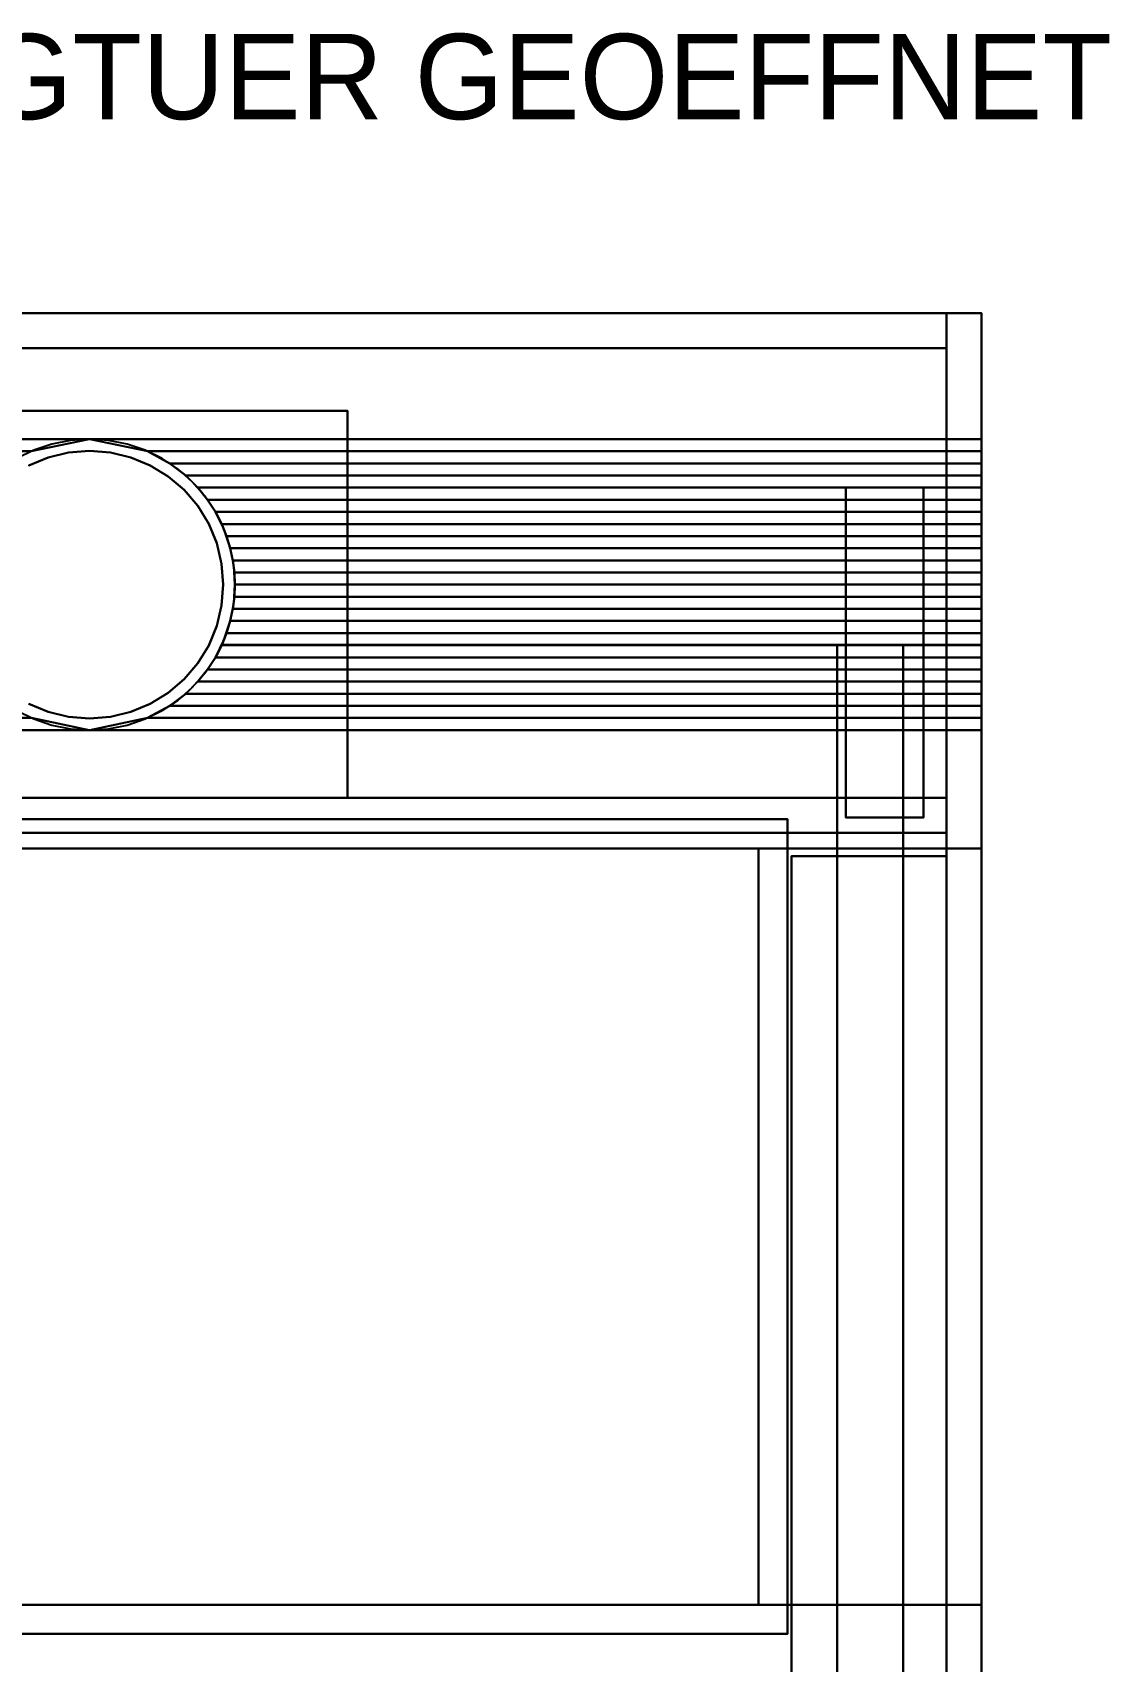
# Model space of a CAD drawing. Header units: millimetres. Extents: x -58 to 1343, y -180 to 532.
# Drawn here: x 1065.3 to 1343, y 112.4 to 532.3 of the extents above; entities that cross this region are included whole.
import ezdxf

# ---------------------------------------------------------------- set-up
doc = ezdxf.new("R2010")
doc.units = ezdxf.units.MM
for name, color, linetype in [('CAMERA_REF', 8, 'CONTINUOUS'), ('EDGE', 7, 'CONTINUOUS'), ('FRONT_15', 1, 'CONTINUOUS'), ('LED_PROFILE', 5, 'CONTINUOUS'), ('PI_REF', 3, 'CONTINUOUS'), ('POWER_REF', 7, 'CONTINUOUS'), ('SHELF_9', 3, 'CONTINUOUS'), ('SIDE_9', 2, 'CONTINUOUS'), ('TABLET_REF', 5, 'CONTINUOUS'), ('TEXT', 7, 'CONTINUOUS'), ('TOP_BOTTOM_9', 4, 'CONTINUOUS')]:
    doc.layers.add(name, color=color, linetype=linetype)

msp = doc.modelspace()

# ---------------------------------------------------------------- linework, layer by layer
at = {"layer": 'CAMERA_REF'}
for points in [[(1013.45, 335, 156), (1146.55, 335, 156), (1146.55, 434.8, 156), (1013.45, 434.8, 156)], [(1013.45, 434.8, 77.2), (1146.55, 434.8, 77.2), (1146.55, 335, 77.2), (1013.45, 335, 77.2)], [(1146.55, 434.8, 77.2), (1013.45, 434.8, 77.2), (1013.45, 434.8, 156), (1146.55, 434.8, 156)], [(1146.55, 335, 77.2), (1146.55, 434.8, 77.2), (1146.55, 434.8, 156), (1146.55, 335, 156)], [(1080, 424.5, 2), (1074.603, 424.0752, 2), (1074.603, 424.0752, 77.2), (1080, 424.5, 77.2)], [(1085.397, 424.0752, 2), (1080, 424.5, 2), (1080, 424.5, 77.2), (1085.397, 424.0752, 77.2)], [(1069.3389, 422.8114, 2), (1064.3373, 420.7397, 2), (1064.3373, 420.7397, 77.2), (1069.3389, 422.8114, 77.2)], [(1074.603, 424.0752, 2), (1069.3389, 422.8114, 2), (1069.3389, 422.8114, 77.2), (1074.603, 424.0752, 77.2)], [(1090.6611, 422.8114, 2), (1085.397, 424.0752, 2), (1085.397, 424.0752, 77.2), (1090.6611, 422.8114, 77.2)], [(1095.6627, 420.7397, 2), (1090.6611, 422.8114, 2), (1090.6611, 422.8114, 77.2), (1095.6627, 420.7397, 77.2)], [(1100.2786, 417.9111, 2), (1095.6627, 420.7397, 2), (1095.6627, 420.7397, 77.2), (1100.2786, 417.9111, 77.2)], [(1104.3952, 414.3952, 2), (1100.2786, 417.9111, 2), (1100.2786, 417.9111, 77.2), (1104.3952, 414.3952, 77.2)], [(1107.9111, 410.2786, 2), (1104.3952, 414.3952, 2), (1104.3952, 414.3952, 77.2), (1107.9111, 410.2786, 77.2)], [(1110.7397, 405.6627, 2), (1107.9111, 410.2786, 2), (1107.9111, 410.2786, 77.2), (1110.7397, 405.6627, 77.2)], [(1112.8114, 400.6611, 2), (1110.7397, 405.6627, 2), (1110.7397, 405.6627, 77.2), (1112.8114, 400.6611, 77.2)], [(1114.0752, 395.397, 2), (1112.8114, 400.6611, 2), (1112.8114, 400.6611, 77.2), (1114.0752, 395.397, 77.2)], [(1114.5, 390, 2), (1114.0752, 395.397, 2), (1114.0752, 395.397, 77.2), (1114.5, 390, 77.2)], [(1114.0752, 384.603, 2), (1114.5, 390, 2), (1114.5, 390, 77.2), (1114.0752, 384.603, 77.2)], [(1112.8114, 379.3389, 2), (1114.0752, 384.603, 2), (1114.0752, 384.603, 77.2), (1112.8114, 379.3389, 77.2)], [(1110.7397, 374.3373, 2), (1112.8114, 379.3389, 2), (1112.8114, 379.3389, 77.2), (1110.7397, 374.3373, 77.2)], [(1107.9111, 369.7214, 2), (1110.7397, 374.3373, 2), (1110.7397, 374.3373, 77.2), (1107.9111, 369.7214, 77.2)], [(1104.3952, 365.6048, 2), (1107.9111, 369.7214, 2), (1107.9111, 369.7214, 77.2), (1104.3952, 365.6048, 77.2)], [(1100.2786, 362.0889, 2), (1104.3952, 365.6048, 2), (1104.3952, 365.6048, 77.2), (1100.2786, 362.0889, 77.2)], [(1095.6627, 359.2603, 2), (1100.2786, 362.0889, 2), (1100.2786, 362.0889, 77.2), (1095.6627, 359.2603, 77.2)], [(1064.3373, 359.2603, 2), (1069.3389, 357.1886, 2), (1069.3389, 357.1886, 77.2), (1064.3373, 359.2603, 77.2)], [(1069.3389, 357.1886, 2), (1074.603, 355.9248, 2), (1074.603, 355.9248, 77.2), (1069.3389, 357.1886, 77.2)], [(1085.397, 355.9248, 2), (1090.6611, 357.1886, 2), (1090.6611, 357.1886, 77.2), (1085.397, 355.9248, 77.2)], [(1090.6611, 357.1886, 2), (1095.6627, 359.2603, 2), (1095.6627, 359.2603, 77.2), (1090.6611, 357.1886, 77.2)], [(1074.603, 355.9248, 2), (1080, 355.5, 2), (1080, 355.5, 77.2), (1074.603, 355.9248, 77.2)], [(1080, 355.5, 2), (1085.397, 355.9248, 2), (1085.397, 355.9248, 77.2), (1080, 355.5, 77.2)], [(1013.45, 335, 77.2), (1146.55, 335, 77.2), (1146.55, 335, 156), (1013.45, 335, 156)]]:
    msp.add_3dface(points, dxfattribs=at)
at = {"layer": 'EDGE'}
for p, q in [((1301, 460, 15), (859, 460, 15)), ((1301, 460, 291), (859, 460, 291)), ((1310, 460, 15), (1301, 460, 15)), ((1301, 460, 15), (1301, 0, 15)), ((1310, 460, 291), (1301, 460, 291)), ((1301, 460, 291), (1301, 0, 291)), ((1301, 460, 15), (1301, 460, 291)), ((1301, 451, 15), (1301, 460, 15)), ((1301, 451, 291), (1301, 460, 291)), ((1301, 460, 15), (1301, 460, 291)), ((1310, 0, 15), (1310, 460, 15)), ((1310, 0, 291), (1310, 460, 291)), ((1310, 460, 15), (1310, 460, 291)), ((859, 451, 15), (1301, 451, 15)), ((859, 451, 291), (1301, 451, 291)), ((1301, 451, 15), (1301, 451, 291)), ((1146.55, 434.8, 77.2), (1013.45, 434.8, 77.2)), ((1146.55, 434.8, 156), (1013.45, 434.8, 156)), ((1146.55, 335, 77.2), (1146.55, 434.8, 77.2)), ((1146.55, 335, 156), (1146.55, 434.8, 156)), ((1146.55, 434.8, 77.2), (1146.55, 434.8, 156)), ((1065.6494, 424.6455), (1061.25, 422.476)), ((1065.6494, 424.6455, 15), (1061.25, 422.476, 15)), ((1070.2943, 426.2222), (1065.6494, 424.6455)), ((1070.2943, 426.2222, 15), (1065.6494, 424.6455, 15)), ((1075.1053, 427.1792), (1070.2943, 426.2222)), ((1075.1053, 427.1792, 15), (1070.2943, 426.2222, 15)), ((1080, 427.5), (1075.1053, 427.1792)), ((1080, 427.5, 15), (1075.1053, 427.1792, 15)), ((1084.8947, 427.1792), (1080, 427.5)), ((1084.8947, 427.1792, 15), (1080, 427.5, 15)), ((1089.7057, 426.2222), (1084.8947, 427.1792)), ((1089.7057, 426.2222, 15), (1084.8947, 427.1792, 15)), ((1094.3506, 424.6455), (1089.7057, 426.2222)), ((1094.3506, 424.6455, 15), (1089.7057, 426.2222, 15)), ((1098.75, 422.476), (1094.3506, 424.6455)), ((1098.75, 422.476, 15), (1094.3506, 424.6455, 15)), ((1102.8286, 419.7508), (1098.75, 422.476)), ((1102.8286, 419.7508, 15), (1098.75, 422.476, 15)), ((1106.5165, 416.5165), (1102.8286, 419.7508)), ((1106.5165, 416.5165, 15), (1102.8286, 419.7508, 15)), ((1109.7508, 412.8286), (1106.5165, 416.5165)), ((1109.7508, 412.8286, 15), (1106.5165, 416.5165, 15)), ((1112.476, 408.75), (1109.7508, 412.8286)), ((1112.476, 408.75, 15), (1109.7508, 412.8286, 15)), ((1295, 415, 200), (1275, 415, 200)), ((1275, 415, 200), (1275, 330, 200)), ((1295, 415, 256), (1275, 415, 256)), ((1275, 415, 256), (1275, 330, 256)), ((1275, 415, 200), (1275, 415, 256)), ((1295, 330, 200), (1295, 415, 200)), ((1295, 330, 256), (1295, 415, 256)), ((1295, 415, 200), (1295, 415, 256)), ((1114.6455, 404.3506), (1112.476, 408.75)), ((1114.6455, 404.3506, 15), (1112.476, 408.75, 15)), ((1116.2222, 399.7057), (1114.6455, 404.3506)), ((1116.2222, 399.7057, 15), (1114.6455, 404.3506, 15)), ((1117.1792, 394.8947), (1116.2222, 399.7057)), ((1117.1792, 394.8947, 15), (1116.2222, 399.7057, 15)), ((1117.5, 390), (1117.1792, 394.8947)), ((1117.5, 390, 15), (1117.1792, 394.8947, 15)), ((1117.1792, 385.1053), (1117.5, 390)), ((1117.1792, 385.1053, 15), (1117.5, 390, 15)), ((1116.2222, 380.2943), (1117.1792, 385.1053)), ((1116.2222, 380.2943, 15), (1117.1792, 385.1053, 15)), ((1114.6455, 375.6494), (1116.2222, 380.2943)), ((1114.6455, 375.6494, 15), (1116.2222, 380.2943, 15)), ((1112.476, 371.25), (1114.6455, 375.6494)), ((1112.476, 371.25, 15), (1114.6455, 375.6494, 15)), ((1109.7508, 367.1714), (1112.476, 371.25)), ((1109.7508, 367.1714, 15), (1112.476, 371.25, 15)), ((1106.5165, 363.4835), (1109.7508, 367.1714)), ((1106.5165, 363.4835, 15), (1109.7508, 367.1714, 15)), ((1102.8286, 360.2492), (1106.5165, 363.4835)), ((1102.8286, 360.2492, 15), (1106.5165, 363.4835, 15)), ((1061.25, 357.524), (1065.6494, 355.3545)), ((1061.25, 357.524, 15), (1065.6494, 355.3545, 15)), ((1094.3506, 355.3545), (1098.75, 357.524)), ((1094.3506, 355.3545, 15), (1098.75, 357.524, 15)), ((1098.75, 357.524), (1102.8286, 360.2492)), ((1098.75, 357.524, 15), (1102.8286, 360.2492, 15)), ((1065.6494, 355.3545), (1070.2943, 353.7778)), ((1065.6494, 355.3545, 15), (1070.2943, 353.7778, 15)), ((1070.2943, 353.7778), (1075.1053, 352.8208)), ((1070.2943, 353.7778, 15), (1075.1053, 352.8208, 15)), ((1075.1053, 352.8208), (1080, 352.5)), ((1075.1053, 352.8208, 15), (1080, 352.5, 15)), ((1080, 352.5), (1084.8947, 352.8208)), ((1080, 352.5, 15), (1084.8947, 352.8208, 15)), ((1084.8947, 352.8208), (1089.7057, 353.7778)), ((1084.8947, 352.8208, 15), (1089.7057, 353.7778, 15)), ((1089.7057, 353.7778), (1094.3506, 355.3545)), ((1089.7057, 353.7778, 15), (1094.3506, 355.3545, 15)), ((1301, 335, 30), (859, 335, 30)), ((1301, 335, 170), (859, 335, 170)), ((1013.45, 335, 77.2), (1146.55, 335, 77.2)), ((1013.45, 335, 156), (1146.55, 335, 156)), ((1146.55, 335, 77.2), (1146.55, 335, 156)), ((1301, 326, 30), (1301, 335, 30)), ((1301, 326, 170), (1301, 335, 170)), ((1301, 335, 30), (1301, 335, 170)), ((1260, 329.5, 18), (900, 329.5, 18)), ((1260, 329.5, 28), (900, 329.5, 28)), ((1260, 119.5, 18), (1260, 329.5, 18)), ((1260, 119.5, 28), (1260, 329.5, 28)), ((1260, 329.5, 18), (1260, 329.5, 28)), ((1275, 330, 200), (1295, 330, 200)), ((1275, 330, 256), (1295, 330, 256)), ((1275, 330, 200), (1275, 330, 256)), ((1295, 330, 200), (1295, 330, 256)), ((859, 326, 30), (1301, 326, 30)), ((859, 326, 170), (1301, 326, 170)), ((1301, 326, 30), (1301, 326, 170)), ((1301, 320, 30), (1261, 320, 30)), ((1261, 320, 30), (1261, 20, 30)), ((1301, 320, 85), (1261, 320, 85)), ((1261, 320, 85), (1261, 20, 85)), ((1261, 320, 30), (1261, 320, 85)), ((1301, 20, 30), (1301, 320, 30)), ((1301, 20, 85), (1301, 320, 85)), ((1301, 320, 30), (1301, 320, 85)), ((900, 119.5, 18), (1260, 119.5, 18)), ((900, 119.5, 28), (1260, 119.5, 28)), ((1260, 119.5, 18), (1260, 119.5, 28))]:
    msp.add_line(p, q, dxfattribs=at)
for points in [[(850, 0), (1310, 0), (1310, 460), (850, 460)], [(850, 0), (1310, 0), (1310, 460), (850, 460)], [(1272.75, 74.5), (1289.75, 74.5), (1289.75, 374.5), (1272.75, 374.5)], [(907.5, 127), (1252.5, 127), (1252.5, 322), (907.5, 322)], [(907.5, 127), (1252.5, 127), (1252.5, 322), (907.5, 322)]]:
    msp.add_lwpolyline(points, close=True, dxfattribs=at)
at = {"layer": 'FRONT_15'}
for points in [[(850, 427.5, 7), (1310, 427.5, 7), (1310, 460, 7), (850, 460, 7)], [(850, 460), (1310, 460), (1310, 427.5), (850, 427.5)], [(1310, 460), (850, 460), (850, 460, 7), (1310, 460, 7)], [(850, 427.5, 15), (1310, 427.5, 15), (1310, 460, 15), (850, 460, 15)], [(850, 460, 7), (1310, 460, 7), (1310, 427.5, 7), (850, 427.5, 7)], [(1310, 460, 7), (850, 460, 7), (850, 460, 15), (1310, 460, 15)], [(1310, 427.5), (1310, 460), (1310, 460, 7), (1310, 427.5, 7)], [(1310, 427.5, 7), (1310, 460, 7), (1310, 460, 15), (1310, 427.5, 15)], [(850, 424.375, 7), (1065.013, 424.375, 7), (1080, 427.5, 7), (850, 427.5, 7)], [(850, 427.5), (1080, 427.5), (1065.013, 424.375), (850, 424.375)], [(1080, 427.5), (850, 427.5), (850, 427.5, 7), (1080, 427.5, 7)], [(850, 427.5), (1310, 427.5), (1310, 427.5, 7), (850, 427.5, 7)], [(850, 424.375, 15), (1065.013, 424.375, 15), (1080, 427.5, 15), (850, 427.5, 15)], [(850, 427.5, 7), (1080, 427.5, 7), (1065.013, 424.375, 7), (850, 424.375, 7)], [(1080, 427.5, 7), (850, 427.5, 7), (850, 427.5, 15), (1080, 427.5, 15)], [(850, 427.5, 7), (1310, 427.5, 7), (1310, 427.5, 15), (850, 427.5, 15)], [(1065.013, 424.375), (1080, 427.5), (1080, 427.5, 7), (1065.013, 424.375, 7)], [(1065.013, 424.375, 7), (1080, 427.5, 7), (1080, 427.5, 15), (1065.013, 424.375, 15)], [(1094.987, 424.375, 7), (1310, 424.375, 7), (1310, 427.5, 7), (1080, 427.5, 7)], [(1080, 427.5), (1310, 427.5), (1310, 424.375), (1094.987, 424.375)], [(1310, 427.5), (1080, 427.5), (1080, 427.5, 7), (1310, 427.5, 7)], [(1080, 427.5), (1094.987, 424.375), (1094.987, 424.375, 7), (1080, 427.5, 7)], [(1094.987, 424.375, 15), (1310, 424.375, 15), (1310, 427.5, 15), (1080, 427.5, 15)], [(1080, 427.5, 7), (1310, 427.5, 7), (1310, 424.375, 7), (1094.987, 424.375, 7)], [(1310, 427.5, 7), (1080, 427.5, 7), (1080, 427.5, 15), (1310, 427.5, 15)], [(1080, 427.5, 7), (1094.987, 424.375, 7), (1094.987, 424.375, 15), (1080, 427.5, 15)], [(1100.7289, 421.25, 7), (1310, 421.25, 7), (1310, 424.375, 7), (1094.987, 424.375, 7)], [(1094.987, 424.375), (1310, 424.375), (1310, 421.25), (1100.7289, 421.25)], [(1310, 424.375), (1094.987, 424.375), (1094.987, 424.375, 7), (1310, 424.375, 7)], [(1094.987, 424.375), (1100.7289, 421.25), (1100.7289, 421.25, 7), (1094.987, 424.375, 7)], [(1094.987, 424.375), (1310, 424.375), (1310, 424.375, 7), (1094.987, 424.375, 7)], [(1100.7289, 421.25, 15), (1310, 421.25, 15), (1310, 424.375, 15), (1094.987, 424.375, 15)], [(1094.987, 424.375, 7), (1310, 424.375, 7), (1310, 421.25, 7), (1100.7289, 421.25, 7)], [(1310, 424.375, 7), (1094.987, 424.375, 7), (1094.987, 424.375, 15), (1310, 424.375, 15)], [(1094.987, 424.375, 7), (1100.7289, 421.25, 7), (1100.7289, 421.25, 15), (1094.987, 424.375, 15)], [(1094.987, 424.375, 7), (1310, 424.375, 7), (1310, 424.375, 15), (1094.987, 424.375, 15)], [(1310, 424.375), (1310, 427.5), (1310, 427.5, 7), (1310, 424.375, 7)], [(1310, 424.375, 7), (1310, 427.5, 7), (1310, 427.5, 15), (1310, 424.375, 15)], [(1310, 421.25), (1310, 424.375), (1310, 424.375, 7), (1310, 421.25, 7)], [(1310, 421.25, 7), (1310, 424.375, 7), (1310, 424.375, 15), (1310, 421.25, 15)], [(1104.8039, 418.125, 7), (1310, 418.125, 7), (1310, 421.25, 7), (1100.7289, 421.25, 7)], [(1100.7289, 421.25), (1310, 421.25), (1310, 418.125), (1104.8039, 418.125)], [(1310, 421.25), (1100.7289, 421.25), (1100.7289, 421.25, 7), (1310, 421.25, 7)], [(1100.7289, 421.25), (1104.8039, 418.125), (1104.8039, 418.125, 7), (1100.7289, 421.25, 7)], [(1100.7289, 421.25), (1310, 421.25), (1310, 421.25, 7), (1100.7289, 421.25, 7)], [(1104.8039, 418.125, 15), (1310, 418.125, 15), (1310, 421.25, 15), (1100.7289, 421.25, 15)], [(1100.7289, 421.25, 7), (1310, 421.25, 7), (1310, 418.125, 7), (1104.8039, 418.125, 7)], [(1310, 421.25, 7), (1100.7289, 421.25, 7), (1100.7289, 421.25, 15), (1310, 421.25, 15)], [(1100.7289, 421.25, 7), (1104.8039, 418.125, 7), (1104.8039, 418.125, 15), (1100.7289, 421.25, 15)], [(1100.7289, 421.25, 7), (1310, 421.25, 7), (1310, 421.25, 15), (1100.7289, 421.25, 15)], [(1310, 418.125), (1310, 421.25), (1310, 421.25, 7), (1310, 418.125, 7)], [(1310, 418.125, 7), (1310, 421.25, 7), (1310, 421.25, 15), (1310, 418.125, 15)], [(1107.9508, 415, 7), (1310, 415, 7), (1310, 418.125, 7), (1104.8039, 418.125, 7)], [(1104.8039, 418.125), (1310, 418.125), (1310, 415), (1107.9508, 415)], [(1310, 418.125), (1104.8039, 418.125), (1104.8039, 418.125, 7), (1310, 418.125, 7)], [(1104.8039, 418.125), (1107.9508, 415), (1107.9508, 415, 7), (1104.8039, 418.125, 7)], [(1104.8039, 418.125), (1310, 418.125), (1310, 418.125, 7), (1104.8039, 418.125, 7)], [(1107.9508, 415, 15), (1310, 415, 15), (1310, 418.125, 15), (1104.8039, 418.125, 15)], [(1104.8039, 418.125, 7), (1310, 418.125, 7), (1310, 415, 7), (1107.9508, 415, 7)], [(1310, 418.125, 7), (1104.8039, 418.125, 7), (1104.8039, 418.125, 15), (1310, 418.125, 15)], [(1104.8039, 418.125, 7), (1107.9508, 415, 7), (1107.9508, 415, 15), (1104.8039, 418.125, 15)], [(1104.8039, 418.125, 7), (1310, 418.125, 7), (1310, 418.125, 15), (1104.8039, 418.125, 15)], [(1310, 415), (1310, 418.125), (1310, 418.125, 7), (1310, 415, 7)], [(1310, 415, 7), (1310, 418.125, 7), (1310, 418.125, 15), (1310, 415, 15)], [(1110.4587, 411.875, 7), (1310, 411.875, 7), (1310, 415, 7), (1107.9508, 415, 7)], [(1107.9508, 415), (1310, 415), (1310, 411.875), (1110.4587, 411.875)], [(1310, 415), (1107.9508, 415), (1107.9508, 415, 7), (1310, 415, 7)], [(1107.9508, 415), (1110.4587, 411.875), (1110.4587, 411.875, 7), (1107.9508, 415, 7)], [(1107.9508, 415), (1310, 415), (1310, 415, 7), (1107.9508, 415, 7)], [(1110.4587, 411.875, 15), (1310, 411.875, 15), (1310, 415, 15), (1107.9508, 415, 15)], [(1107.9508, 415, 7), (1310, 415, 7), (1310, 411.875, 7), (1110.4587, 411.875, 7)], [(1310, 415, 7), (1107.9508, 415, 7), (1107.9508, 415, 15), (1310, 415, 15)], [(1107.9508, 415, 7), (1110.4587, 411.875, 7), (1110.4587, 411.875, 15), (1107.9508, 415, 15)], [(1107.9508, 415, 7), (1310, 415, 7), (1310, 415, 15), (1107.9508, 415, 15)], [(1112.476, 408.75, 7), (1310, 408.75, 7), (1310, 411.875, 7), (1110.4587, 411.875, 7)], [(1110.4587, 411.875), (1310, 411.875), (1310, 408.75), (1112.476, 408.75)], [(1310, 411.875), (1110.4587, 411.875), (1110.4587, 411.875, 7), (1310, 411.875, 7)], [(1110.4587, 411.875), (1112.476, 408.75), (1112.476, 408.75, 7), (1110.4587, 411.875, 7)], [(1110.4587, 411.875), (1310, 411.875), (1310, 411.875, 7), (1110.4587, 411.875, 7)], [(1112.476, 408.75, 15), (1310, 408.75, 15), (1310, 411.875, 15), (1110.4587, 411.875, 15)], [(1110.4587, 411.875, 7), (1310, 411.875, 7), (1310, 408.75, 7), (1112.476, 408.75, 7)], [(1310, 411.875, 7), (1110.4587, 411.875, 7), (1110.4587, 411.875, 15), (1310, 411.875, 15)], [(1110.4587, 411.875, 7), (1112.476, 408.75, 7), (1112.476, 408.75, 15), (1110.4587, 411.875, 15)], [(1110.4587, 411.875, 7), (1310, 411.875, 7), (1310, 411.875, 15), (1110.4587, 411.875, 15)], [(1310, 411.875), (1310, 415), (1310, 415, 7), (1310, 411.875, 7)], [(1310, 411.875, 7), (1310, 415, 7), (1310, 415, 15), (1310, 411.875, 15)], [(1310, 408.75), (1310, 411.875), (1310, 411.875, 7), (1310, 408.75, 7)], [(1310, 408.75, 7), (1310, 411.875, 7), (1310, 411.875, 15), (1310, 408.75, 15)], [(1114.0897, 405.625, 7), (1310, 405.625, 7), (1310, 408.75, 7), (1112.476, 408.75, 7)], [(1112.476, 408.75), (1310, 408.75), (1310, 405.625), (1114.0897, 405.625)], [(1310, 408.75), (1112.476, 408.75), (1112.476, 408.75, 7), (1310, 408.75, 7)], [(1112.476, 408.75), (1114.0897, 405.625), (1114.0897, 405.625, 7), (1112.476, 408.75, 7)], [(1112.476, 408.75), (1310, 408.75), (1310, 408.75, 7), (1112.476, 408.75, 7)], [(1114.0897, 405.625, 15), (1310, 405.625, 15), (1310, 408.75, 15), (1112.476, 408.75, 15)], [(1112.476, 408.75, 7), (1310, 408.75, 7), (1310, 405.625, 7), (1114.0897, 405.625, 7)], [(1310, 408.75, 7), (1112.476, 408.75, 7), (1112.476, 408.75, 15), (1310, 408.75, 15)], [(1112.476, 408.75, 7), (1114.0897, 405.625, 7), (1114.0897, 405.625, 15), (1112.476, 408.75, 15)], [(1112.476, 408.75, 7), (1310, 408.75, 7), (1310, 408.75, 15), (1112.476, 408.75, 15)], [(1310, 405.625), (1310, 408.75), (1310, 408.75, 7), (1310, 405.625, 7)], [(1310, 405.625, 7), (1310, 408.75, 7), (1310, 408.75, 15), (1310, 405.625, 15)], [(1115.3553, 402.5, 7), (1310, 402.5, 7), (1310, 405.625, 7), (1114.0897, 405.625, 7)], [(1114.0897, 405.625), (1310, 405.625), (1310, 402.5), (1115.3553, 402.5)], [(1310, 405.625), (1114.0897, 405.625), (1114.0897, 405.625, 7), (1310, 405.625, 7)], [(1114.0897, 405.625), (1115.3553, 402.5), (1115.3553, 402.5, 7), (1114.0897, 405.625, 7)], [(1114.0897, 405.625), (1310, 405.625), (1310, 405.625, 7), (1114.0897, 405.625, 7)], [(1115.3553, 402.5, 15), (1310, 402.5, 15), (1310, 405.625, 15), (1114.0897, 405.625, 15)], [(1114.0897, 405.625, 7), (1310, 405.625, 7), (1310, 402.5, 7), (1115.3553, 402.5, 7)], [(1310, 405.625, 7), (1114.0897, 405.625, 7), (1114.0897, 405.625, 15), (1310, 405.625, 15)], [(1114.0897, 405.625, 7), (1115.3553, 402.5, 7), (1115.3553, 402.5, 15), (1114.0897, 405.625, 15)], [(1114.0897, 405.625, 7), (1310, 405.625, 7), (1310, 405.625, 15), (1114.0897, 405.625, 15)], [(1310, 402.5), (1310, 405.625), (1310, 405.625, 7), (1310, 402.5, 7)], [(1310, 402.5, 7), (1310, 405.625, 7), (1310, 405.625, 15), (1310, 402.5, 15)], [(1116.3092, 399.375, 7), (1310, 399.375, 7), (1310, 402.5, 7), (1115.3553, 402.5, 7)], [(1115.3553, 402.5), (1310, 402.5), (1310, 399.375), (1116.3092, 399.375)], [(1310, 402.5), (1115.3553, 402.5), (1115.3553, 402.5, 7), (1310, 402.5, 7)], [(1115.3553, 402.5), (1116.3092, 399.375), (1116.3092, 399.375, 7), (1115.3553, 402.5, 7)], [(1115.3553, 402.5), (1310, 402.5), (1310, 402.5, 7), (1115.3553, 402.5, 7)], [(1116.3092, 399.375, 15), (1310, 399.375, 15), (1310, 402.5, 15), (1115.3553, 402.5, 15)], [(1115.3553, 402.5, 7), (1310, 402.5, 7), (1310, 399.375, 7), (1116.3092, 399.375, 7)], [(1310, 402.5, 7), (1115.3553, 402.5, 7), (1115.3553, 402.5, 15), (1310, 402.5, 15)], [(1115.3553, 402.5, 7), (1116.3092, 399.375, 7), (1116.3092, 399.375, 15), (1115.3553, 402.5, 15)], [(1115.3553, 402.5, 7), (1310, 402.5, 7), (1310, 402.5, 15), (1115.3553, 402.5, 15)], [(1116.9755, 396.25, 7), (1310, 396.25, 7), (1310, 399.375, 7), (1116.3092, 399.375, 7)], [(1116.3092, 399.375), (1310, 399.375), (1310, 396.25), (1116.9755, 396.25)], [(1310, 399.375), (1116.3092, 399.375), (1116.3092, 399.375, 7), (1310, 399.375, 7)], [(1116.3092, 399.375), (1116.9755, 396.25), (1116.9755, 396.25, 7), (1116.3092, 399.375, 7)], [(1116.3092, 399.375), (1310, 399.375), (1310, 399.375, 7), (1116.3092, 399.375, 7)], [(1116.9755, 396.25, 15), (1310, 396.25, 15), (1310, 399.375, 15), (1116.3092, 399.375, 15)], [(1116.3092, 399.375, 7), (1310, 399.375, 7), (1310, 396.25, 7), (1116.9755, 396.25, 7)], [(1310, 399.375, 7), (1116.3092, 399.375, 7), (1116.3092, 399.375, 15), (1310, 399.375, 15)], [(1116.3092, 399.375, 7), (1116.9755, 396.25, 7), (1116.9755, 396.25, 15), (1116.3092, 399.375, 15)], [(1116.3092, 399.375, 7), (1310, 399.375, 7), (1310, 399.375, 15), (1116.3092, 399.375, 15)], [(1310, 399.375), (1310, 402.5), (1310, 402.5, 7), (1310, 399.375, 7)], [(1310, 399.375, 7), (1310, 402.5, 7), (1310, 402.5, 15), (1310, 399.375, 15)], [(1310, 396.25), (1310, 399.375), (1310, 399.375, 7), (1310, 396.25, 7)], [(1310, 396.25, 7), (1310, 399.375, 7), (1310, 399.375, 15), (1310, 396.25, 15)], [(1117.3696, 393.125, 7), (1310, 393.125, 7), (1310, 396.25, 7), (1116.9755, 396.25, 7)], [(1116.9755, 396.25), (1310, 396.25), (1310, 393.125), (1117.3696, 393.125)], [(1310, 396.25), (1116.9755, 396.25), (1116.9755, 396.25, 7), (1310, 396.25, 7)], [(1116.9755, 396.25), (1117.3696, 393.125), (1117.3696, 393.125, 7), (1116.9755, 396.25, 7)], [(1116.9755, 396.25), (1310, 396.25), (1310, 396.25, 7), (1116.9755, 396.25, 7)], [(1117.3696, 393.125, 15), (1310, 393.125, 15), (1310, 396.25, 15), (1116.9755, 396.25, 15)], [(1116.9755, 396.25, 7), (1310, 396.25, 7), (1310, 393.125, 7), (1117.3696, 393.125, 7)], [(1310, 396.25, 7), (1116.9755, 396.25, 7), (1116.9755, 396.25, 15), (1310, 396.25, 15)], [(1116.9755, 396.25, 7), (1117.3696, 393.125, 7), (1117.3696, 393.125, 15), (1116.9755, 396.25, 15)], [(1116.9755, 396.25, 7), (1310, 396.25, 7), (1310, 396.25, 15), (1116.9755, 396.25, 15)], [(1310, 393.125), (1310, 396.25), (1310, 396.25, 7), (1310, 393.125, 7)], [(1310, 393.125, 7), (1310, 396.25, 7), (1310, 396.25, 15), (1310, 393.125, 15)], [(1117.5, 390, 7), (1310, 390, 7), (1310, 393.125, 7), (1117.3696, 393.125, 7)], [(1117.3696, 393.125), (1310, 393.125), (1310, 390), (1117.5, 390)], [(1310, 393.125), (1117.3696, 393.125), (1117.3696, 393.125, 7), (1310, 393.125, 7)], [(1117.3696, 393.125), (1117.5, 390), (1117.5, 390, 7), (1117.3696, 393.125, 7)], [(1117.3696, 393.125), (1310, 393.125), (1310, 393.125, 7), (1117.3696, 393.125, 7)], [(1117.5, 390, 15), (1310, 390, 15), (1310, 393.125, 15), (1117.3696, 393.125, 15)], [(1117.3696, 393.125, 7), (1310, 393.125, 7), (1310, 390, 7), (1117.5, 390, 7)], [(1310, 393.125, 7), (1117.3696, 393.125, 7), (1117.3696, 393.125, 15), (1310, 393.125, 15)], [(1117.3696, 393.125, 7), (1117.5, 390, 7), (1117.5, 390, 15), (1117.3696, 393.125, 15)], [(1117.3696, 393.125, 7), (1310, 393.125, 7), (1310, 393.125, 15), (1117.3696, 393.125, 15)], [(1310, 390), (1310, 393.125), (1310, 393.125, 7), (1310, 390, 7)], [(1310, 390, 7), (1310, 393.125, 7), (1310, 393.125, 15), (1310, 390, 15)], [(1116.9755, 383.75, 7), (1310, 383.75, 7), (1310, 386.875, 7), (1117.3696, 386.875, 7)], [(1117.3696, 386.875), (1310, 386.875), (1310, 383.75), (1116.9755, 383.75)], [(1117.3696, 386.875), (1116.9755, 383.75), (1116.9755, 383.75, 7), (1117.3696, 386.875, 7)], [(1116.9755, 383.75, 15), (1310, 383.75, 15), (1310, 386.875, 15), (1117.3696, 386.875, 15)], [(1117.3696, 386.875, 7), (1310, 386.875, 7), (1310, 383.75, 7), (1116.9755, 383.75, 7)], [(1117.3696, 386.875, 7), (1116.9755, 383.75, 7), (1116.9755, 383.75, 15), (1117.3696, 386.875, 15)], [(1117.3696, 386.875, 7), (1310, 386.875, 7), (1310, 390, 7), (1117.5, 390, 7)], [(1117.5, 390), (1310, 390), (1310, 386.875), (1117.3696, 386.875)], [(1117.5, 390), (1117.3696, 386.875), (1117.3696, 386.875, 7), (1117.5, 390, 7)], [(1117.3696, 386.875, 15), (1310, 386.875, 15), (1310, 390, 15), (1117.5, 390, 15)], [(1117.5, 390, 7), (1310, 390, 7), (1310, 386.875, 7), (1117.3696, 386.875, 7)], [(1117.5, 390, 7), (1117.3696, 386.875, 7), (1117.3696, 386.875, 15), (1117.5, 390, 15)], [(1310, 386.875), (1117.3696, 386.875), (1117.3696, 386.875, 7), (1310, 386.875, 7)], [(1117.3696, 386.875), (1310, 386.875), (1310, 386.875, 7), (1117.3696, 386.875, 7)], [(1310, 386.875, 7), (1117.3696, 386.875, 7), (1117.3696, 386.875, 15), (1310, 386.875, 15)], [(1117.3696, 386.875, 7), (1310, 386.875, 7), (1310, 386.875, 15), (1117.3696, 386.875, 15)], [(1310, 390), (1117.5, 390), (1117.5, 390, 7), (1310, 390, 7)], [(1117.5, 390), (1310, 390), (1310, 390, 7), (1117.5, 390, 7)], [(1310, 390, 7), (1117.5, 390, 7), (1117.5, 390, 15), (1310, 390, 15)], [(1117.5, 390, 7), (1310, 390, 7), (1310, 390, 15), (1117.5, 390, 15)], [(1310, 386.875), (1310, 390), (1310, 390, 7), (1310, 386.875, 7)], [(1310, 386.875, 7), (1310, 390, 7), (1310, 390, 15), (1310, 386.875, 15)], [(1310, 383.75), (1310, 386.875), (1310, 386.875, 7), (1310, 383.75, 7)], [(1310, 383.75, 7), (1310, 386.875, 7), (1310, 386.875, 15), (1310, 383.75, 15)], [(1116.3092, 380.625, 7), (1310, 380.625, 7), (1310, 383.75, 7), (1116.9755, 383.75, 7)], [(1116.9755, 383.75), (1310, 383.75), (1310, 380.625), (1116.3092, 380.625)], [(1116.9755, 383.75), (1116.3092, 380.625), (1116.3092, 380.625, 7), (1116.9755, 383.75, 7)], [(1116.3092, 380.625, 15), (1310, 380.625, 15), (1310, 383.75, 15), (1116.9755, 383.75, 15)], [(1116.9755, 383.75, 7), (1310, 383.75, 7), (1310, 380.625, 7), (1116.3092, 380.625, 7)], [(1116.9755, 383.75, 7), (1116.3092, 380.625, 7), (1116.3092, 380.625, 15), (1116.9755, 383.75, 15)], [(1310, 383.75), (1116.9755, 383.75), (1116.9755, 383.75, 7), (1310, 383.75, 7)], [(1116.9755, 383.75), (1310, 383.75), (1310, 383.75, 7), (1116.9755, 383.75, 7)], [(1310, 383.75, 7), (1116.9755, 383.75, 7), (1116.9755, 383.75, 15), (1310, 383.75, 15)], [(1116.9755, 383.75, 7), (1310, 383.75, 7), (1310, 383.75, 15), (1116.9755, 383.75, 15)], [(1310, 380.625), (1310, 383.75), (1310, 383.75, 7), (1310, 380.625, 7)], [(1310, 380.625, 7), (1310, 383.75, 7), (1310, 383.75, 15), (1310, 380.625, 15)], [(1115.3553, 377.5, 7), (1310, 377.5, 7), (1310, 380.625, 7), (1116.3092, 380.625, 7)], [(1116.3092, 380.625), (1310, 380.625), (1310, 377.5), (1115.3553, 377.5)], [(1116.3092, 380.625), (1115.3553, 377.5), (1115.3553, 377.5, 7), (1116.3092, 380.625, 7)], [(1115.3553, 377.5, 15), (1310, 377.5, 15), (1310, 380.625, 15), (1116.3092, 380.625, 15)], [(1116.3092, 380.625, 7), (1310, 380.625, 7), (1310, 377.5, 7), (1115.3553, 377.5, 7)], [(1116.3092, 380.625, 7), (1115.3553, 377.5, 7), (1115.3553, 377.5, 15), (1116.3092, 380.625, 15)], [(1310, 380.625), (1116.3092, 380.625), (1116.3092, 380.625, 7), (1310, 380.625, 7)], [(1116.3092, 380.625), (1310, 380.625), (1310, 380.625, 7), (1116.3092, 380.625, 7)], [(1310, 380.625, 7), (1116.3092, 380.625, 7), (1116.3092, 380.625, 15), (1310, 380.625, 15)], [(1116.3092, 380.625, 7), (1310, 380.625, 7), (1310, 380.625, 15), (1116.3092, 380.625, 15)], [(1310, 377.5), (1310, 380.625), (1310, 380.625, 7), (1310, 377.5, 7)], [(1310, 377.5, 7), (1310, 380.625, 7), (1310, 380.625, 15), (1310, 377.5, 15)], [(1112.476, 371.25, 7), (1310, 371.25, 7), (1310, 374.375, 7), (1114.0897, 374.375, 7)], [(1114.0897, 374.375), (1310, 374.375), (1310, 371.25), (1112.476, 371.25)], [(1114.0897, 374.375), (1112.476, 371.25), (1112.476, 371.25, 7), (1114.0897, 374.375, 7)], [(1112.476, 371.25, 15), (1272.75, 371.25, 15), (1272.75, 374.375, 15), (1114.0897, 374.375, 15)], [(1114.0897, 374.375, 7), (1272.75, 374.375, 7), (1272.75, 371.25, 7), (1112.476, 371.25, 7)], [(1114.0897, 374.375, 7), (1112.476, 371.25, 7), (1112.476, 371.25, 15), (1114.0897, 374.375, 15)], [(1114.0897, 374.375, 7), (1310, 374.375, 7), (1310, 377.5, 7), (1115.3553, 377.5, 7)], [(1115.3553, 377.5), (1310, 377.5), (1310, 374.375), (1114.0897, 374.375)], [(1115.3553, 377.5), (1114.0897, 374.375), (1114.0897, 374.375, 7), (1115.3553, 377.5, 7)], [(1114.0897, 374.375, 15), (1272.75, 374.375, 15), (1272.75, 374.5, 15), (1114.1467, 374.5, 15)], [(1114.1467, 374.5, 7), (1272.75, 374.5, 7), (1272.75, 374.375, 7), (1114.0897, 374.375, 7)], [(1114.1467, 374.5, 7), (1114.0897, 374.375, 7), (1114.0897, 374.375, 15), (1114.1467, 374.5, 15)], [(1310, 374.375), (1114.0897, 374.375), (1114.0897, 374.375, 7), (1310, 374.375, 7)], [(1114.0897, 374.375), (1310, 374.375), (1310, 374.375, 7), (1114.0897, 374.375, 7)], [(1272.75, 374.375, 7), (1114.0897, 374.375, 7), (1114.0897, 374.375, 15), (1272.75, 374.375, 15)], [(1114.0897, 374.375, 7), (1272.75, 374.375, 7), (1272.75, 374.375, 15), (1114.0897, 374.375, 15)], [(1114.1467, 374.5, 15), (1310, 374.5, 15), (1310, 377.5, 15), (1115.3553, 377.5, 15)], [(1115.3553, 377.5, 7), (1310, 377.5, 7), (1310, 374.5, 7), (1114.1467, 374.5, 7)], [(1115.3553, 377.5, 7), (1114.1467, 374.5, 7), (1114.1467, 374.5, 15), (1115.3553, 377.5, 15)], [(1272.75, 374.5, 7), (1114.1467, 374.5, 7), (1114.1467, 374.5, 15), (1272.75, 374.5, 15)], [(1114.1467, 374.5, 7), (1310, 374.5, 7), (1310, 374.5, 15), (1114.1467, 374.5, 15)], [(1310, 377.5), (1115.3553, 377.5), (1115.3553, 377.5, 7), (1310, 377.5, 7)], [(1115.3553, 377.5), (1310, 377.5), (1310, 377.5, 7), (1115.3553, 377.5, 7)], [(1310, 377.5, 7), (1115.3553, 377.5, 7), (1115.3553, 377.5, 15), (1310, 377.5, 15)], [(1115.3553, 377.5, 7), (1310, 377.5, 7), (1310, 377.5, 15), (1115.3553, 377.5, 15)], [(1272.75, 374.375, 7), (1272.75, 374.5, 7), (1272.75, 374.5, 15), (1272.75, 374.375, 15)], [(1272.75, 371.25, 7), (1272.75, 374.375, 7), (1272.75, 374.375, 15), (1272.75, 371.25, 15)], [(1289.75, 374.375, 15), (1310, 374.375, 15), (1310, 374.5, 15), (1289.75, 374.5, 15)], [(1289.75, 374.5, 7), (1310, 374.5, 7), (1310, 374.375, 7), (1289.75, 374.375, 7)], [(1310, 374.5, 7), (1289.75, 374.5, 7), (1289.75, 374.5, 15), (1310, 374.5, 15)], [(1289.75, 374.5, 7), (1289.75, 374.375, 7), (1289.75, 374.375, 15), (1289.75, 374.5, 15)], [(1289.75, 371.25, 15), (1310, 371.25, 15), (1310, 374.375, 15), (1289.75, 374.375, 15)], [(1289.75, 374.375, 7), (1310, 374.375, 7), (1310, 371.25, 7), (1289.75, 371.25, 7)], [(1310, 374.375, 7), (1289.75, 374.375, 7), (1289.75, 374.375, 15), (1310, 374.375, 15)], [(1289.75, 374.375, 7), (1289.75, 371.25, 7), (1289.75, 371.25, 15), (1289.75, 374.375, 15)], [(1289.75, 374.375, 7), (1310, 374.375, 7), (1310, 374.375, 15), (1289.75, 374.375, 15)], [(1310, 374.375), (1310, 377.5), (1310, 377.5, 7), (1310, 374.375, 7)], [(1310, 374.5, 7), (1310, 377.5, 7), (1310, 377.5, 15), (1310, 374.5, 15)], [(1310, 374.375, 7), (1310, 374.5, 7), (1310, 374.5, 15), (1310, 374.375, 15)], [(1310, 371.25), (1310, 374.375), (1310, 374.375, 7), (1310, 371.25, 7)], [(1310, 371.25, 7), (1310, 374.375, 7), (1310, 374.375, 15), (1310, 371.25, 15)], [(1110.4587, 368.125, 7), (1310, 368.125, 7), (1310, 371.25, 7), (1112.476, 371.25, 7)], [(1112.476, 371.25), (1310, 371.25), (1310, 368.125), (1110.4587, 368.125)], [(1112.476, 371.25), (1110.4587, 368.125), (1110.4587, 368.125, 7), (1112.476, 371.25, 7)], [(1110.4587, 368.125, 15), (1272.75, 368.125, 15), (1272.75, 371.25, 15), (1112.476, 371.25, 15)], [(1112.476, 371.25, 7), (1272.75, 371.25, 7), (1272.75, 368.125, 7), (1110.4587, 368.125, 7)], [(1112.476, 371.25, 7), (1110.4587, 368.125, 7), (1110.4587, 368.125, 15), (1112.476, 371.25, 15)], [(1310, 371.25), (1112.476, 371.25), (1112.476, 371.25, 7), (1310, 371.25, 7)], [(1112.476, 371.25), (1310, 371.25), (1310, 371.25, 7), (1112.476, 371.25, 7)], [(1272.75, 371.25, 7), (1112.476, 371.25, 7), (1112.476, 371.25, 15), (1272.75, 371.25, 15)], [(1112.476, 371.25, 7), (1272.75, 371.25, 7), (1272.75, 371.25, 15), (1112.476, 371.25, 15)], [(1272.75, 368.125, 7), (1272.75, 371.25, 7), (1272.75, 371.25, 15), (1272.75, 368.125, 15)], [(1289.75, 368.125, 15), (1310, 368.125, 15), (1310, 371.25, 15), (1289.75, 371.25, 15)], [(1289.75, 371.25, 7), (1310, 371.25, 7), (1310, 368.125, 7), (1289.75, 368.125, 7)], [(1310, 371.25, 7), (1289.75, 371.25, 7), (1289.75, 371.25, 15), (1310, 371.25, 15)], [(1289.75, 371.25, 7), (1289.75, 368.125, 7), (1289.75, 368.125, 15), (1289.75, 371.25, 15)], [(1289.75, 371.25, 7), (1310, 371.25, 7), (1310, 371.25, 15), (1289.75, 371.25, 15)], [(1310, 368.125), (1310, 371.25), (1310, 371.25, 7), (1310, 368.125, 7)], [(1310, 368.125, 7), (1310, 371.25, 7), (1310, 371.25, 15), (1310, 368.125, 15)], [(1107.9508, 365, 7), (1310, 365, 7), (1310, 368.125, 7), (1110.4587, 368.125, 7)], [(1110.4587, 368.125), (1310, 368.125), (1310, 365), (1107.9508, 365)], [(1110.4587, 368.125), (1107.9508, 365), (1107.9508, 365, 7), (1110.4587, 368.125, 7)], [(1107.9508, 365, 15), (1272.75, 365, 15), (1272.75, 368.125, 15), (1110.4587, 368.125, 15)], [(1110.4587, 368.125, 7), (1272.75, 368.125, 7), (1272.75, 365, 7), (1107.9508, 365, 7)], [(1110.4587, 368.125, 7), (1107.9508, 365, 7), (1107.9508, 365, 15), (1110.4587, 368.125, 15)], [(1310, 368.125), (1110.4587, 368.125), (1110.4587, 368.125, 7), (1310, 368.125, 7)], [(1110.4587, 368.125), (1310, 368.125), (1310, 368.125, 7), (1110.4587, 368.125, 7)], [(1272.75, 368.125, 7), (1110.4587, 368.125, 7), (1110.4587, 368.125, 15), (1272.75, 368.125, 15)], [(1110.4587, 368.125, 7), (1272.75, 368.125, 7), (1272.75, 368.125, 15), (1110.4587, 368.125, 15)], [(1272.75, 365, 7), (1272.75, 368.125, 7), (1272.75, 368.125, 15), (1272.75, 365, 15)], [(1289.75, 365, 15), (1310, 365, 15), (1310, 368.125, 15), (1289.75, 368.125, 15)], [(1289.75, 368.125, 7), (1310, 368.125, 7), (1310, 365, 7), (1289.75, 365, 7)], [(1310, 368.125, 7), (1289.75, 368.125, 7), (1289.75, 368.125, 15), (1310, 368.125, 15)], [(1289.75, 368.125, 7), (1289.75, 365, 7), (1289.75, 365, 15), (1289.75, 368.125, 15)], [(1289.75, 368.125, 7), (1310, 368.125, 7), (1310, 368.125, 15), (1289.75, 368.125, 15)], [(1310, 365), (1310, 368.125), (1310, 368.125, 7), (1310, 365, 7)], [(1310, 365, 7), (1310, 368.125, 7), (1310, 368.125, 15), (1310, 365, 15)], [(1100.7289, 358.75, 7), (1310, 358.75, 7), (1310, 361.875, 7), (1104.8039, 361.875, 7)], [(1104.8039, 361.875), (1310, 361.875), (1310, 358.75), (1100.7289, 358.75)], [(1104.8039, 361.875), (1100.7289, 358.75), (1100.7289, 358.75, 7), (1104.8039, 361.875, 7)], [(1100.7289, 358.75, 15), (1272.75, 358.75, 15), (1272.75, 361.875, 15), (1104.8039, 361.875, 15)], [(1104.8039, 361.875, 7), (1272.75, 361.875, 7), (1272.75, 358.75, 7), (1100.7289, 358.75, 7)], [(1104.8039, 361.875, 7), (1100.7289, 358.75, 7), (1100.7289, 358.75, 15), (1104.8039, 361.875, 15)], [(1104.8039, 361.875, 7), (1310, 361.875, 7), (1310, 365, 7), (1107.9508, 365, 7)], [(1107.9508, 365), (1310, 365), (1310, 361.875), (1104.8039, 361.875)], [(1107.9508, 365), (1104.8039, 361.875), (1104.8039, 361.875, 7), (1107.9508, 365, 7)], [(1104.8039, 361.875, 15), (1272.75, 361.875, 15), (1272.75, 365, 15), (1107.9508, 365, 15)], [(1107.9508, 365, 7), (1272.75, 365, 7), (1272.75, 361.875, 7), (1104.8039, 361.875, 7)], [(1107.9508, 365, 7), (1104.8039, 361.875, 7), (1104.8039, 361.875, 15), (1107.9508, 365, 15)], [(1310, 361.875), (1104.8039, 361.875), (1104.8039, 361.875, 7), (1310, 361.875, 7)], [(1104.8039, 361.875), (1310, 361.875), (1310, 361.875, 7), (1104.8039, 361.875, 7)], [(1272.75, 361.875, 7), (1104.8039, 361.875, 7), (1104.8039, 361.875, 15), (1272.75, 361.875, 15)], [(1104.8039, 361.875, 7), (1272.75, 361.875, 7), (1272.75, 361.875, 15), (1104.8039, 361.875, 15)], [(1310, 365), (1107.9508, 365), (1107.9508, 365, 7), (1310, 365, 7)], [(1107.9508, 365), (1310, 365), (1310, 365, 7), (1107.9508, 365, 7)], [(1272.75, 365, 7), (1107.9508, 365, 7), (1107.9508, 365, 15), (1272.75, 365, 15)], [(1107.9508, 365, 7), (1272.75, 365, 7), (1272.75, 365, 15), (1107.9508, 365, 15)], [(1272.75, 361.875, 7), (1272.75, 365, 7), (1272.75, 365, 15), (1272.75, 361.875, 15)], [(1272.75, 358.75, 7), (1272.75, 361.875, 7), (1272.75, 361.875, 15), (1272.75, 358.75, 15)], [(1289.75, 361.875, 15), (1310, 361.875, 15), (1310, 365, 15), (1289.75, 365, 15)], [(1289.75, 365, 7), (1310, 365, 7), (1310, 361.875, 7), (1289.75, 361.875, 7)], [(1310, 365, 7), (1289.75, 365, 7), (1289.75, 365, 15), (1310, 365, 15)], [(1289.75, 365, 7), (1289.75, 361.875, 7), (1289.75, 361.875, 15), (1289.75, 365, 15)], [(1289.75, 365, 7), (1310, 365, 7), (1310, 365, 15), (1289.75, 365, 15)], [(1289.75, 358.75, 15), (1310, 358.75, 15), (1310, 361.875, 15), (1289.75, 361.875, 15)], [(1289.75, 361.875, 7), (1310, 361.875, 7), (1310, 358.75, 7), (1289.75, 358.75, 7)], [(1310, 361.875, 7), (1289.75, 361.875, 7), (1289.75, 361.875, 15), (1310, 361.875, 15)], [(1289.75, 361.875, 7), (1289.75, 358.75, 7), (1289.75, 358.75, 15), (1289.75, 361.875, 15)], [(1289.75, 361.875, 7), (1310, 361.875, 7), (1310, 361.875, 15), (1289.75, 361.875, 15)], [(1310, 361.875), (1310, 365), (1310, 365, 7), (1310, 361.875, 7)], [(1310, 361.875, 7), (1310, 365, 7), (1310, 365, 15), (1310, 361.875, 15)], [(1310, 358.75), (1310, 361.875), (1310, 361.875, 7), (1310, 358.75, 7)], [(1310, 358.75, 7), (1310, 361.875, 7), (1310, 361.875, 15), (1310, 358.75, 15)], [(1094.987, 355.625, 7), (1310, 355.625, 7), (1310, 358.75, 7), (1100.7289, 358.75, 7)], [(1100.7289, 358.75), (1310, 358.75), (1310, 355.625), (1094.987, 355.625)], [(1100.7289, 358.75), (1094.987, 355.625), (1094.987, 355.625, 7), (1100.7289, 358.75, 7)], [(1094.987, 355.625, 15), (1272.75, 355.625, 15), (1272.75, 358.75, 15), (1100.7289, 358.75, 15)], [(1100.7289, 358.75, 7), (1272.75, 358.75, 7), (1272.75, 355.625, 7), (1094.987, 355.625, 7)], [(1100.7289, 358.75, 7), (1094.987, 355.625, 7), (1094.987, 355.625, 15), (1100.7289, 358.75, 15)], [(1310, 358.75), (1100.7289, 358.75), (1100.7289, 358.75, 7), (1310, 358.75, 7)], [(1100.7289, 358.75), (1310, 358.75), (1310, 358.75, 7), (1100.7289, 358.75, 7)], [(1272.75, 358.75, 7), (1100.7289, 358.75, 7), (1100.7289, 358.75, 15), (1272.75, 358.75, 15)], [(1100.7289, 358.75, 7), (1272.75, 358.75, 7), (1272.75, 358.75, 15), (1100.7289, 358.75, 15)], [(1272.75, 355.625, 7), (1272.75, 358.75, 7), (1272.75, 358.75, 15), (1272.75, 355.625, 15)], [(1289.75, 355.625, 15), (1310, 355.625, 15), (1310, 358.75, 15), (1289.75, 358.75, 15)], [(1289.75, 358.75, 7), (1310, 358.75, 7), (1310, 355.625, 7), (1289.75, 355.625, 7)], [(1310, 358.75, 7), (1289.75, 358.75, 7), (1289.75, 358.75, 15), (1310, 358.75, 15)], [(1289.75, 358.75, 7), (1289.75, 355.625, 7), (1289.75, 355.625, 15), (1289.75, 358.75, 15)], [(1289.75, 358.75, 7), (1310, 358.75, 7), (1310, 358.75, 15), (1289.75, 358.75, 15)], [(1310, 355.625), (1310, 358.75), (1310, 358.75, 7), (1310, 355.625, 7)], [(1310, 355.625, 7), (1310, 358.75, 7), (1310, 358.75, 15), (1310, 355.625, 15)], [(850, 352.5, 7), (1080, 352.5, 7), (1065.013, 355.625, 7), (850, 355.625, 7)], [(850, 355.625), (1065.013, 355.625), (1080, 352.5), (850, 352.5)], [(887.25, 352.5, 15), (1080, 352.5, 15), (1065.013, 355.625, 15), (887.25, 355.625, 15)], [(887.25, 355.625, 7), (1065.013, 355.625, 7), (1080, 352.5, 7), (887.25, 352.5, 7)], [(1080, 352.5), (1065.013, 355.625), (1065.013, 355.625, 7), (1080, 352.5, 7)], [(1080, 352.5, 7), (1065.013, 355.625, 7), (1065.013, 355.625, 15), (1080, 352.5, 15)], [(1080, 352.5, 7), (1310, 352.5, 7), (1310, 355.625, 7), (1094.987, 355.625, 7)], [(1094.987, 355.625), (1310, 355.625), (1310, 352.5), (1080, 352.5)], [(1094.987, 355.625), (1080, 352.5), (1080, 352.5, 7), (1094.987, 355.625, 7)], [(1080, 352.5, 15), (1272.75, 352.5, 15), (1272.75, 355.625, 15), (1094.987, 355.625, 15)], [(1094.987, 355.625, 7), (1272.75, 355.625, 7), (1272.75, 352.5, 7), (1080, 352.5, 7)], [(1094.987, 355.625, 7), (1080, 352.5, 7), (1080, 352.5, 15), (1094.987, 355.625, 15)], [(1310, 355.625), (1094.987, 355.625), (1094.987, 355.625, 7), (1310, 355.625, 7)], [(1094.987, 355.625), (1310, 355.625), (1310, 355.625, 7), (1094.987, 355.625, 7)], [(1272.75, 355.625, 7), (1094.987, 355.625, 7), (1094.987, 355.625, 15), (1272.75, 355.625, 15)], [(1094.987, 355.625, 7), (1272.75, 355.625, 7), (1272.75, 355.625, 15), (1094.987, 355.625, 15)], [(1272.75, 352.5, 7), (1272.75, 355.625, 7), (1272.75, 355.625, 15), (1272.75, 352.5, 15)], [(1289.75, 352.5, 15), (1310, 352.5, 15), (1310, 355.625, 15), (1289.75, 355.625, 15)], [(1289.75, 355.625, 7), (1310, 355.625, 7), (1310, 352.5, 7), (1289.75, 352.5, 7)], [(1310, 355.625, 7), (1289.75, 355.625, 7), (1289.75, 355.625, 15), (1310, 355.625, 15)], [(1289.75, 355.625, 7), (1289.75, 352.5, 7), (1289.75, 352.5, 15), (1289.75, 355.625, 15)], [(1289.75, 355.625, 7), (1310, 355.625, 7), (1310, 355.625, 15), (1289.75, 355.625, 15)], [(1310, 352.5), (1310, 355.625), (1310, 355.625, 7), (1310, 352.5, 7)], [(1310, 352.5, 7), (1310, 355.625, 7), (1310, 355.625, 15), (1310, 352.5, 15)], [(850, 322, 7), (1310, 322, 7), (1310, 352.5, 7), (850, 352.5, 7)], [(850, 352.5), (1310, 352.5), (1310, 322), (850, 322)], [(1310, 352.5), (850, 352.5), (850, 352.5, 7), (1310, 352.5, 7)], [(850, 352.5), (1080, 352.5), (1080, 352.5, 7), (850, 352.5, 7)], [(887.25, 322, 15), (1272.75, 322, 15), (1272.75, 352.5, 15), (887.25, 352.5, 15)], [(887.25, 352.5, 7), (1272.75, 352.5, 7), (1272.75, 322, 7), (887.25, 322, 7)], [(1272.75, 352.5, 7), (887.25, 352.5, 7), (887.25, 352.5, 15), (1272.75, 352.5, 15)], [(887.25, 352.5, 7), (1080, 352.5, 7), (1080, 352.5, 15), (887.25, 352.5, 15)], [(1080, 352.5), (1310, 352.5), (1310, 352.5, 7), (1080, 352.5, 7)], [(1080, 352.5, 7), (1272.75, 352.5, 7), (1272.75, 352.5, 15), (1080, 352.5, 15)], [(1272.75, 322, 7), (1272.75, 352.5, 7), (1272.75, 352.5, 15), (1272.75, 322, 15)], [(1289.75, 322, 15), (1310, 322, 15), (1310, 352.5, 15), (1289.75, 352.5, 15)], [(1289.75, 352.5, 7), (1310, 352.5, 7), (1310, 322, 7), (1289.75, 322, 7)], [(1310, 352.5, 7), (1289.75, 352.5, 7), (1289.75, 352.5, 15), (1310, 352.5, 15)], [(1289.75, 352.5, 7), (1289.75, 322, 7), (1289.75, 322, 15), (1289.75, 352.5, 15)], [(1289.75, 352.5, 7), (1310, 352.5, 7), (1310, 352.5, 15), (1289.75, 352.5, 15)], [(1310, 322), (1310, 352.5), (1310, 352.5, 7), (1310, 322, 7)], [(1310, 322, 7), (1310, 352.5, 7), (1310, 352.5, 15), (1310, 322, 15)], [(850, 322), (1310, 322), (1310, 322, 7), (850, 322, 7)], [(887.25, 322, 7), (1272.75, 322, 7), (1272.75, 322, 15), (887.25, 322, 15)], [(1252.5, 127, 7), (1310, 127, 7), (1310, 322, 7), (1252.5, 322, 7)], [(1252.5, 322), (1310, 322), (1310, 127), (1252.5, 127)], [(1310, 322), (1252.5, 322), (1252.5, 322, 7), (1310, 322, 7)], [(1252.5, 322), (1252.5, 127), (1252.5, 127, 7), (1252.5, 322, 7)], [(1252.5, 127, 15), (1272.75, 127, 15), (1272.75, 322, 15), (1252.5, 322, 15)], [(1252.5, 322, 7), (1272.75, 322, 7), (1272.75, 127, 7), (1252.5, 127, 7)], [(1272.75, 322, 7), (1252.5, 322, 7), (1252.5, 322, 15), (1272.75, 322, 15)], [(1252.5, 322, 7), (1252.5, 127, 7), (1252.5, 127, 15), (1252.5, 322, 15)], [(1272.75, 127, 7), (1272.75, 322, 7), (1272.75, 322, 15), (1272.75, 127, 15)], [(1289.75, 127, 15), (1310, 127, 15), (1310, 322, 15), (1289.75, 322, 15)], [(1289.75, 322, 7), (1310, 322, 7), (1310, 127, 7), (1289.75, 127, 7)], [(1310, 322, 7), (1289.75, 322, 7), (1289.75, 322, 15), (1310, 322, 15)], [(1289.75, 322, 7), (1289.75, 127, 7), (1289.75, 127, 15), (1289.75, 322, 15)], [(1289.75, 322, 7), (1310, 322, 7), (1310, 322, 15), (1289.75, 322, 15)], [(1310, 127), (1310, 322), (1310, 322, 7), (1310, 127, 7)], [(1310, 127, 7), (1310, 322, 7), (1310, 322, 15), (1310, 127, 15)], [(850, 89, 7), (1310, 89, 7), (1310, 127, 7), (850, 127, 7)], [(850, 127), (1310, 127), (1310, 89), (850, 89)], [(1310, 127), (850, 127), (850, 127, 7), (1310, 127, 7)], [(887.25, 89, 15), (1272.75, 89, 15), (1272.75, 127, 15), (887.25, 127, 15)], [(887.25, 127, 7), (1272.75, 127, 7), (1272.75, 89, 7), (887.25, 89, 7)], [(1272.75, 127, 7), (887.25, 127, 7), (887.25, 127, 15), (1272.75, 127, 15)], [(1252.5, 127), (1310, 127), (1310, 127, 7), (1252.5, 127, 7)], [(1252.5, 127, 7), (1272.75, 127, 7), (1272.75, 127, 15), (1252.5, 127, 15)], [(1272.75, 89, 7), (1272.75, 127, 7), (1272.75, 127, 15), (1272.75, 89, 15)], [(1289.75, 89, 15), (1310, 89, 15), (1310, 127, 15), (1289.75, 127, 15)], [(1289.75, 127, 7), (1310, 127, 7), (1310, 89, 7), (1289.75, 89, 7)], [(1310, 127, 7), (1289.75, 127, 7), (1289.75, 127, 15), (1310, 127, 15)], [(1289.75, 127, 7), (1289.75, 89, 7), (1289.75, 89, 15), (1289.75, 127, 15)], [(1289.75, 127, 7), (1310, 127, 7), (1310, 127, 15), (1289.75, 127, 15)], [(1310, 89), (1310, 127), (1310, 127, 7), (1310, 89, 7)], [(1310, 89, 7), (1310, 127, 7), (1310, 127, 15), (1310, 89, 15)]]:
    msp.add_3dface(points, dxfattribs=at)
at = {"layer": 'LED_PROFILE'}
msp.add_lwpolyline([(1272.75, 74.5), (1289.75, 74.5), (1289.75, 374.5), (1272.75, 374.5)], close=True, dxfattribs=at)
at = {"layer": 'PI_REF'}
for points in [[(1275, 330, 256), (1295, 330, 256), (1295, 415, 256), (1275, 415, 256)], [(1275, 415, 200), (1295, 415, 200), (1295, 330, 200), (1275, 330, 200)], [(1295, 415, 200), (1275, 415, 200), (1275, 415, 256), (1295, 415, 256)], [(1275, 415, 200), (1275, 330, 200), (1275, 330, 256), (1275, 415, 256)], [(1295, 330, 200), (1295, 415, 200), (1295, 415, 256), (1295, 330, 256)], [(1275, 330, 200), (1295, 330, 200), (1295, 330, 256), (1275, 330, 256)]]:
    msp.add_3dface(points, dxfattribs=at)
at = {"layer": 'POWER_REF'}
for points in [[(1261, 20, 85), (1301, 20, 85), (1301, 320, 85), (1261, 320, 85)], [(1261, 320, 30), (1301, 320, 30), (1301, 20, 30), (1261, 20, 30)], [(1301, 320, 30), (1261, 320, 30), (1261, 320, 85), (1301, 320, 85)], [(1261, 320, 30), (1261, 20, 30), (1261, 20, 85), (1261, 320, 85)], [(1301, 20, 30), (1301, 320, 30), (1301, 320, 85), (1301, 20, 85)]]:
    msp.add_3dface(points, dxfattribs=at)
at = {"layer": 'SHELF_9'}
for points in [[(859, 326, 170), (1301, 326, 170), (1301, 335, 170), (859, 335, 170)], [(859, 335, 30), (1301, 335, 30), (1301, 326, 30), (859, 326, 30)], [(1301, 335, 30), (859, 335, 30), (859, 335, 170), (1301, 335, 170)], [(1301, 326, 30), (1301, 335, 30), (1301, 335, 170), (1301, 326, 170)], [(859, 326, 30), (1301, 326, 30), (1301, 326, 170), (859, 326, 170)]]:
    msp.add_3dface(points, dxfattribs=at)
at = {"layer": 'SIDE_9'}
for points in [[(1301, 0, 291), (1310, 0, 291), (1310, 460, 291), (1301, 460, 291)], [(1301, 460, 15), (1310, 460, 15), (1310, 0, 15), (1301, 0, 15)], [(1310, 460, 15), (1301, 460, 15), (1301, 460, 291), (1310, 460, 291)], [(1301, 460, 15), (1301, 0, 15), (1301, 0, 291), (1301, 460, 291)], [(1310, 0, 15), (1310, 460, 15), (1310, 460, 291), (1310, 0, 291)]]:
    msp.add_3dface(points, dxfattribs=at)
at = {"layer": 'TABLET_REF'}
for points in [[(900, 119.5, 28), (1260, 119.5, 28), (1260, 329.5, 28), (900, 329.5, 28)], [(900, 329.5, 18), (1260, 329.5, 18), (1260, 119.5, 18), (900, 119.5, 18)], [(1260, 329.5, 18), (900, 329.5, 18), (900, 329.5, 28), (1260, 329.5, 28)], [(1260, 119.5, 18), (1260, 329.5, 18), (1260, 329.5, 28), (1260, 119.5, 28)], [(900, 119.5, 18), (1260, 119.5, 18), (1260, 119.5, 28), (900, 119.5, 28)]]:
    msp.add_3dface(points, dxfattribs=at)
at = {"layer": 'TOP_BOTTOM_9'}
for points in [[(859, 451, 291), (1301, 451, 291), (1301, 460, 291), (859, 460, 291)], [(859, 460, 15), (1301, 460, 15), (1301, 451, 15), (859, 451, 15)], [(1301, 460, 15), (859, 460, 15), (859, 460, 291), (1301, 460, 291)], [(1301, 451, 15), (1301, 460, 15), (1301, 460, 291), (1301, 451, 291)], [(859, 451, 15), (1301, 451, 15), (1301, 451, 291), (859, 451, 291)]]:
    msp.add_3dface(points, dxfattribs=at)

# ---------------------------------------------------------------- texts
at = {"layer": 'TEXT'}
msp.add_text('3D AUFSCHLAGTUER GEOEFFNET', height=22, dxfattribs=at).set_placement((850, 510))

doc.saveas('drawing.dxf')
